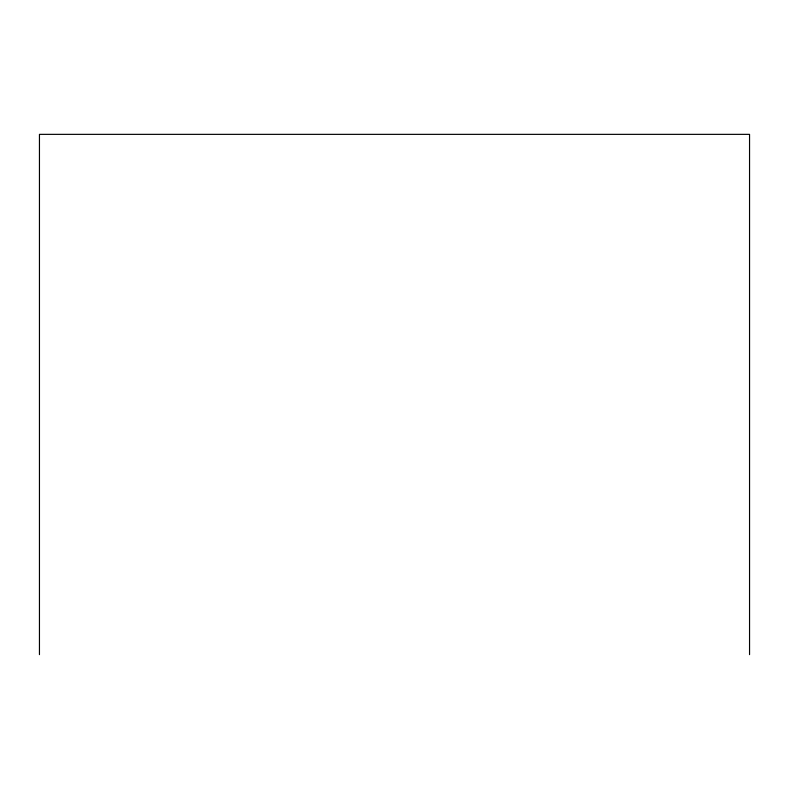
<?xml version="1.0" encoding="UTF-8"?>
<svg xmlns="http://www.w3.org/2000/svg" width="789" height="789" viewBox="0 0 789 789"><rect width="100%" height="100%" fill="white"/><g stroke="black" fill="none" stroke-linecap="round" stroke-linejoin="round"><path stroke-width="1.18" d="M749.55 654.643L749.55 134.357L39.45 134.357L39.45 654.643"/></g></svg>
